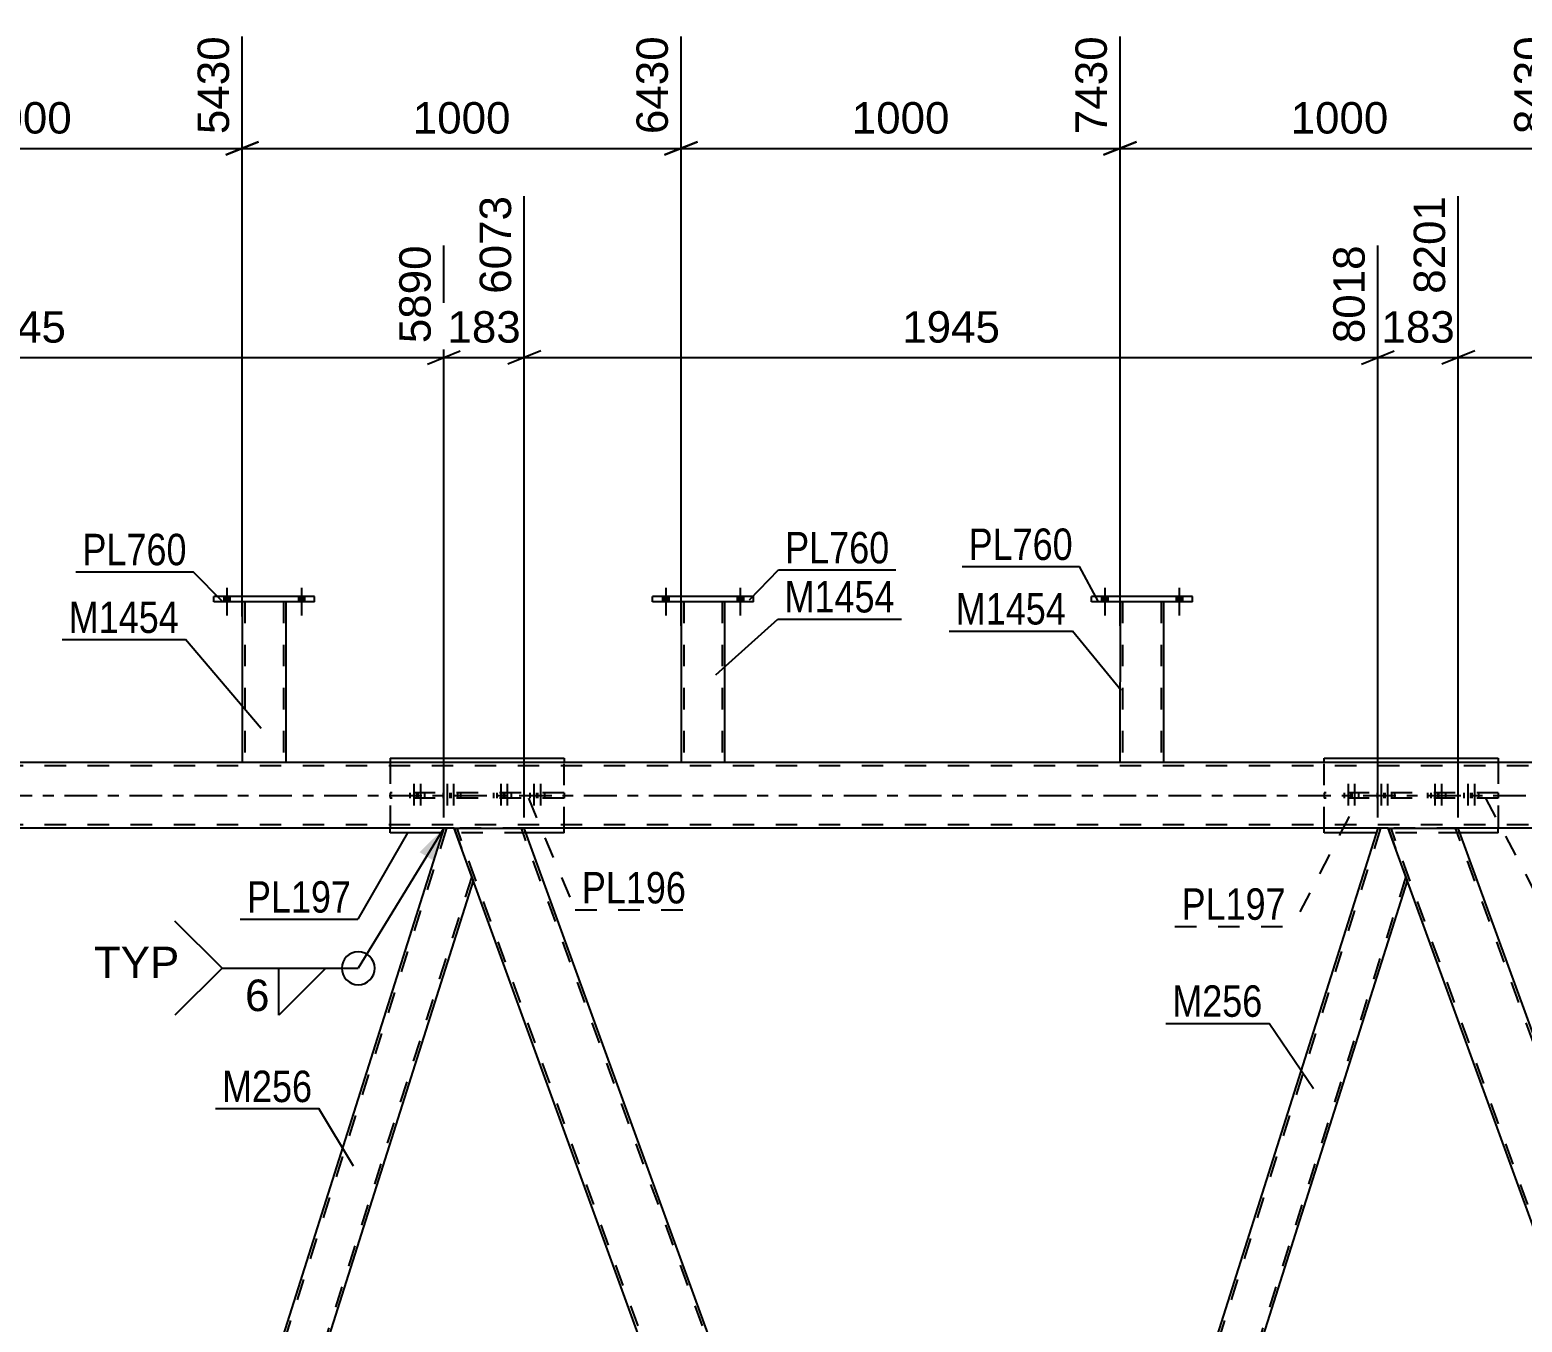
# Model space of a CAD drawing. Header units: millimetres. Extents: x -54 to 787, y -402 to 192.
# Drawn here: x 194.6 to 330.7, y -48 to 69.7 of the extents above; entities that cross this region are included whole.
import ezdxf

# ---------------------------------------------------------------- set-up
doc = ezdxf.new("R2010")
doc.units = ezdxf.units.MM
doc.linetypes.add('DXK_LINE_DOT2', pattern=[3.9198, 1.9599, -1.9599])
doc.linetypes.add('DXK_LINE_DOT3', pattern=[5.9187, 2.979, -0.9799, 0.9799, -0.9799])
doc.styles.add('Arial', font='ARIAL.TTF', dxfattribs={"height": 0.2})
doc.styles.add('Arial Narrow', font='ARIALN.TTF', dxfattribs={"height": 0.2})

# ---------------------------------------------------------------- blocks, each defined once
blk = doc.blocks.new('Part-122573057-3175 - 2998')
at = {"color": 2, "linetype": 'Continuous'}
for p, q in [((211.39, 17.64), (211.39, 18.12)), ((220.59, 18.12), (211.39, 18.12)), ((220.59, 17.64), (220.59, 18.12)), ((220.59, 17.64), (211.39, 17.64))]:
    blk.add_line(p, q, dxfattribs=at)
blk = doc.blocks.new('Part-122573057-3088 - 2998')
at = {"color": 2, "linetype": 'Continuous'}
for p, q in [((294, 17.64), (293.99, 3)), ((297.99, 3), (298, 17.64))]:
    blk.add_line(p, q, dxfattribs=at)
at = {"color": 7, "linetype": 'DXK_LINE_DOT2'}
for p, q in [((298, 17.64), (294, 17.64)), ((294.24, 17.64), (294.23, 3)), ((297.76, 17.64), (297.75, 3)), ((297.99, 3), (293.99, 3)), ((297.99, 3), (297.99, 3)), ((297.99, 3), (297.99, 3))]:
    blk.add_line(p, q, dxfattribs=at)
blk = doc.blocks.new('Part-122573057-3537 - 2998')
at = {"color": 2, "linetype": 'Continuous'}
for p, q in [((361.76, -122), (318.45, -3)), ((318.45, -3), (324.83, -3)), ((368.15, -122), (324.83, -3))]:
    blk.add_line(p, q, dxfattribs=at)
at = {"color": 7, "linetype": 'DXK_LINE_DOT2'}
for p, q in [((362.02, -122), (318.7, -3)), ((367.89, -122), (324.58, -3))]:
    blk.add_line(p, q, dxfattribs=at)
blk = doc.blocks.new('Part-122573057-3105 - 2998')
at = {"color": 2, "linetype": 'Continuous'}
for p, q in [((676.08, 3), (32.07, 3)), ((233.32, -3), (154.57, -3)), ((318.45, -3), (239.7, -3)), ((403.56, -3), (324.83, -3))]:
    blk.add_line(p, q, dxfattribs=at)
at = {"color": 7, "linetype": 'DXK_LINE_DOT2'}
for p, q in [((680.08, 2.68), (32.07, 2.68)), ((680.08, -2.68), (32.07, -2.68)), ((239.7, -3), (233.32, -3)), ((324.83, -3), (318.45, -3))]:
    blk.add_line(p, q, dxfattribs=at)
at = {"color": 7, "linetype": 'DXK_LINE_DOT3'}
blk.add_line((32.07, 0), (690.08, 0), dxfattribs=at)
blk = doc.blocks.new('Part-122573057-3078 - 2998')
at = {"color": 2, "linetype": 'Continuous'}
for p, q in [((253.99, 17.64), (253.99, 3)), ((257.99, 3), (257.99, 17.64))]:
    blk.add_line(p, q, dxfattribs=at)
at = {"color": 7, "linetype": 'DXK_LINE_DOT2'}
for p, q in [((257.99, 17.64), (253.99, 17.64)), ((254.23, 17.64), (254.23, 3)), ((257.75, 17.64), (257.75, 3)), ((257.99, 3), (253.99, 3)), ((257.99, 3), (257.99, 3)), ((257.99, 3), (257.99, 3))]:
    blk.add_line(p, q, dxfattribs=at)
blk = doc.blocks.new('Part-122573057-3083 - 2998')
at = {"color": 2, "linetype": 'Continuous'}
for p, q in [((251.39, 17.64), (251.39, 18.12)), ((260.59, 18.12), (251.39, 18.12)), ((260.59, 17.64), (260.59, 18.12)), ((260.59, 17.64), (251.39, 17.64))]:
    blk.add_line(p, q, dxfattribs=at)
blk = doc.blocks.new('Part-122573057-3093 - 2998')
at = {"color": 2, "linetype": 'Continuous'}
for p, q in [((291.4, 17.64), (291.4, 18.12)), ((300.6, 18.12), (291.4, 18.12)), ((300.6, 17.64), (300.6, 18.12)), ((300.6, 17.64), (291.4, 17.64))]:
    blk.add_line(p, q, dxfattribs=at)
blk = doc.blocks.new('Bolt-122573057-3485 - 2998')
at = {"color": 1, "linetype": 'DXK_LINE_DOT2'}
for p, q in [((322.32, 0.24), (322.32, -0.24)), ((322.68, 1.04), (322.68, -1.96)), ((322.93, 0.24), (322.93, -0.24)), ((323.04, 0.24), (323.04, -0.24)), ((323.29, 1.04), (323.29, -1.96)), ((323.65, 0.24), (323.65, -0.24)), ((325.34, 0.24), (325.34, -0.24)), ((325.7, 1.04), (325.7, -1.96)), ((325.94, 0.24), (325.94, -0.24)), ((326.06, 0.24), (326.06, -0.24)), ((326.3, 1.04), (326.3, -1.96)), ((326.66, 0.24), (326.66, -0.24))]:
    blk.add_line(p, q, dxfattribs=at)
blk = doc.blocks.new('Bolt-122573057-3095 - 2998')
at = {"linetype": 'Continuous'}
for points in [[(252.31, 17.64), (252.87, 17.64), (252.87, 18.12), (252.31, 18.12)], [(252.31, 17.64), (252.87, 17.64), (252.87, 18.12), (252.31, 18.12)], [(259.11, 17.64), (259.67, 17.64), (259.67, 18.12), (259.11, 18.12)], [(259.11, 17.64), (259.67, 17.64), (259.67, 18.12), (259.11, 18.12)]]:
    blk.add_hatch(color=1, dxfattribs=at).paths.add_polyline_path(points)
at = {"color": 1, "linetype": 'Continuous'}
for p, q in [((252.31, 18.12), (252.31, 17.64)), ((252.31, 18.12), (252.31, 17.64)), ((252.59, 18.92), (252.59, 16.4)), ((252.59, 18.92), (252.59, 16.4)), ((252.87, 18.12), (252.87, 17.64)), ((252.87, 18.12), (252.87, 17.64)), ((259.11, 18.12), (259.11, 17.64)), ((259.11, 18.12), (259.11, 17.64)), ((259.39, 18.92), (259.39, 16.4)), ((259.39, 18.92), (259.39, 16.4)), ((259.67, 18.12), (259.67, 17.64)), ((259.67, 18.12), (259.67, 17.64))]:
    blk.add_line(p, q, dxfattribs=at)
blk = doc.blocks.new('Part-122573057-3364 - 2998')
at = {"color": 2, "linetype": 'Continuous'}
for p, q in [((227.48, 3.4), (227.48, 3)), ((227.48, 3.4), (243.33, 3.4)), ((243.33, 3.4), (243.33, 3)), ((227.48, -3.4), (227.48, -3)), ((232.24, -3.4), (227.48, -3.4)), ((243.33, -3.4), (239.85, -3.4)), ((243.33, -3.4), (243.33, -3))]:
    blk.add_line(p, q, dxfattribs=at)
at = {"color": 7, "linetype": 'DXK_LINE_DOT2'}
for p, q in [((227.48, 3), (227.48, -3)), ((243.33, -3), (243.33, 3)), ((239.85, -3.4), (232.24, -3.4))]:
    blk.add_line(p, q, dxfattribs=at)
blk = doc.blocks.new('Part-122573057-3374 - 2998')
at = {"color": 2, "linetype": 'Continuous'}
for p, q in [((312.61, 3), (312.61, 3.4)), ((312.61, 3.4), (328.47, 3.4)), ((328.47, 3.4), (328.47, 3)), ((312.61, -3.4), (312.61, -3)), ((317.37, -3.4), (312.61, -3.4)), ((328.47, -3.4), (324.98, -3.4)), ((328.47, -3.4), (328.47, -3))]:
    blk.add_line(p, q, dxfattribs=at)
at = {"color": 7, "linetype": 'DXK_LINE_DOT2'}
for p, q in [((312.61, -3), (312.61, 3)), ((328.47, 3), (328.47, -3)), ((324.98, -3.4), (317.37, -3.4))]:
    blk.add_line(p, q, dxfattribs=at)
blk = doc.blocks.new('Part-122573057-3369 - 2998')
at = {"color": 7, "linetype": 'DXK_LINE_DOT2'}
for p, q in [((328.47, 0.24), (312.61, 0.24)), ((312.61, 0.24), (312.61, -0.24)), ((319.02, 0.24), (319.02, -0.24)), ((322.06, -0.24), (322.06, 0.24)), ((328.47, 0.24), (328.47, -0.24)), ((328.47, -0.24), (312.61, -0.24))]:
    blk.add_line(p, q, dxfattribs=at)
blk = doc.blocks.new('Part-122573057-3383 - 2998')
at = {"color": 7, "linetype": 'DXK_LINE_DOT2'}
for p, q in [((243.33, 0.24), (227.48, 0.24)), ((227.48, 0.24), (227.48, -0.24)), ((233.89, 0.24), (233.89, -0.24)), ((236.92, -0.24), (236.92, 0.24)), ((243.33, 0.24), (243.33, -0.24)), ((243.33, -0.24), (227.48, -0.24))]:
    blk.add_line(p, q, dxfattribs=at)
blk = doc.blocks.new('Part-122573057-3422 - 2998')
at = {"color": 2, "linetype": 'Continuous'}
for p, q in [((317.5, -3), (281.28, -117.23)), ((320.18, -7.77), (283.96, -122))]:
    blk.add_line(p, q, dxfattribs=at)
at = {"color": 7, "linetype": 'DXK_LINE_DOT2'}
for p, q in [((317.75, -3), (281.41, -117.6)), ((318.45, -3), (317.5, -3)), ((318.45, -3), (320.18, -7.77)), ((320.05, -7.4), (283.71, -122))]:
    blk.add_line(p, q, dxfattribs=at)
blk = doc.blocks.new('Bolt-122573057-3458 - 2998')
at = {"color": 1, "linetype": 'DXK_LINE_DOT2'}
for p, q in [((237.19, 0.24), (237.19, -0.24)), ((237.55, 1.04), (237.55, -1.96)), ((237.79, 0.24), (237.79, -0.24)), ((237.91, 0.24), (237.91, -0.24)), ((238.15, 1.04), (238.15, -1.96)), ((238.51, 0.24), (238.51, -0.24)), ((240.2, 0.24), (240.2, -0.24)), ((240.56, 1.04), (240.56, -1.96)), ((240.81, 0.24), (240.81, -0.24)), ((240.92, 0.24), (240.92, -0.24)), ((241.17, 1.04), (241.17, -1.96)), ((241.53, 0.24), (241.53, -0.24))]:
    blk.add_line(p, q, dxfattribs=at)
blk = doc.blocks.new('Bolt-122573057-3459 - 2998')
at = {"linetype": 'Continuous'}
for points in [[(292.32, 17.64), (292.88, 17.64), (292.88, 18.12), (292.32, 18.12)], [(292.32, 17.64), (292.88, 17.64), (292.88, 18.12), (292.32, 18.12)], [(299.12, 17.64), (299.68, 17.64), (299.68, 18.12), (299.12, 18.12)], [(299.12, 17.64), (299.68, 17.64), (299.68, 18.12), (299.12, 18.12)]]:
    blk.add_hatch(color=1, dxfattribs=at).paths.add_polyline_path(points)
at = {"color": 1, "linetype": 'Continuous'}
for p, q in [((292.32, 18.12), (292.32, 17.64)), ((292.32, 18.12), (292.32, 17.64)), ((292.6, 18.92), (292.6, 16.4)), ((292.6, 18.92), (292.6, 16.4)), ((292.88, 18.12), (292.88, 17.64)), ((292.88, 18.12), (292.88, 17.64)), ((299.12, 18.12), (299.12, 17.64)), ((299.12, 18.12), (299.12, 17.64)), ((299.4, 18.92), (299.4, 16.4)), ((299.4, 18.92), (299.4, 16.4)), ((299.68, 18.12), (299.68, 17.64)), ((299.68, 18.12), (299.68, 17.64))]:
    blk.add_line(p, q, dxfattribs=at)
blk = doc.blocks.new('Bolt-122573057-3460 - 2998')
at = {"color": 1, "linetype": 'DXK_LINE_DOT2'}
for p, q in [((314.42, 0.24), (314.42, -0.24)), ((314.78, 1.04), (314.78, -1.96)), ((315.02, 0.24), (315.02, -0.24)), ((315.14, 0.24), (315.14, -0.24)), ((315.38, 1.04), (315.38, -1.96)), ((315.74, 0.24), (315.74, -0.24)), ((317.43, 0.24), (317.43, -0.24)), ((317.79, 1.04), (317.79, -1.96)), ((318.03, 0.24), (318.03, -0.24)), ((318.15, 0.24), (318.15, -0.24)), ((318.39, 1.04), (318.39, -1.96)), ((318.75, 0.24), (318.75, -0.24))]:
    blk.add_line(p, q, dxfattribs=at)
blk = doc.blocks.new('Part-122573057-3532 - 2998')
at = {"color": 2, "linetype": 'Continuous'}
for p, q in [((276.63, -122), (233.32, -3)), ((233.32, -3), (239.7, -3)), ((283.01, -122), (239.7, -3))]:
    blk.add_line(p, q, dxfattribs=at)
at = {"color": 7, "linetype": 'DXK_LINE_DOT2'}
for p, q in [((276.88, -122), (233.57, -3)), ((282.76, -122), (239.44, -3))]:
    blk.add_line(p, q, dxfattribs=at)
blk = doc.blocks.new('Part-122573057-3578 - 2998')
at = {"color": 2, "linetype": 'Continuous'}
for p, q in [((232.37, -3), (196.14, -117.23)), ((235.05, -7.77), (198.83, -122))]:
    blk.add_line(p, q, dxfattribs=at)
at = {"color": 7, "linetype": 'DXK_LINE_DOT2'}
for p, q in [((232.62, -3), (196.28, -117.6)), ((233.32, -3), (232.37, -3)), ((233.32, -3), (235.05, -7.77)), ((234.92, -7.4), (198.58, -122))]:
    blk.add_line(p, q, dxfattribs=at)
blk = doc.blocks.new('Bolt-122573057-3623 - 2998')
at = {"linetype": 'Continuous'}
for points in [[(212.31, 17.64), (212.87, 17.64), (212.87, 18.12), (212.31, 18.12)], [(212.31, 17.64), (212.87, 17.64), (212.87, 18.12), (212.31, 18.12)], [(219.11, 17.64), (219.67, 17.64), (219.67, 18.12), (219.11, 18.12)], [(219.11, 17.64), (219.67, 17.64), (219.67, 18.12), (219.11, 18.12)]]:
    blk.add_hatch(color=1, dxfattribs=at).paths.add_polyline_path(points)
at = {"color": 1, "linetype": 'Continuous'}
for p, q in [((212.31, 18.12), (212.31, 17.64)), ((212.31, 18.12), (212.31, 17.64)), ((212.59, 18.92), (212.59, 16.4)), ((212.59, 18.92), (212.59, 16.4)), ((212.87, 18.12), (212.87, 17.64)), ((212.87, 18.12), (212.87, 17.64)), ((219.11, 18.12), (219.11, 17.64)), ((219.11, 18.12), (219.11, 17.64)), ((219.39, 18.92), (219.39, 16.4)), ((219.39, 18.92), (219.39, 16.4)), ((219.67, 18.12), (219.67, 17.64)), ((219.67, 18.12), (219.67, 17.64))]:
    blk.add_line(p, q, dxfattribs=at)
blk = doc.blocks.new('Bolt-122573057-3624 - 2998')
at = {"color": 1, "linetype": 'DXK_LINE_DOT2'}
for p, q in [((229.28, 0.24), (229.28, -0.24)), ((229.64, 1.04), (229.64, -1.96)), ((229.88, 0.24), (229.88, -0.24)), ((230, 0.24), (230, -0.24)), ((230.24, 1.04), (230.24, -1.96)), ((230.6, 0.24), (230.6, -0.24)), ((232.3, 0.24), (232.3, -0.24)), ((232.66, 1.04), (232.66, -1.96)), ((232.9, 0.24), (232.9, -0.24)), ((233.02, 0.24), (233.02, -0.24)), ((233.26, 1.04), (233.26, -1.96)), ((233.62, 0.24), (233.62, -0.24))]:
    blk.add_line(p, q, dxfattribs=at)
blk = doc.blocks.new('Part-122573057-3669 - 2998')
at = {"color": 2, "linetype": 'Continuous'}
for p, q in [((213.99, 17.64), (213.99, 3)), ((217.99, 3), (217.99, 17.64))]:
    blk.add_line(p, q, dxfattribs=at)
at = {"color": 7, "linetype": 'DXK_LINE_DOT2'}
for p, q in [((217.99, 17.64), (213.99, 17.64)), ((214.23, 17.64), (214.23, 3)), ((217.75, 17.64), (217.75, 3)), ((217.99, 3), (213.99, 3)), ((217.99, 3), (217.99, 3)), ((217.99, 3), (217.99, 3))]:
    blk.add_line(p, q, dxfattribs=at)
blk = doc.blocks.new('StraightDimension-122573057-4529 - 2998')
at = {"color": 7, "linetype": 'Continuous'}
for p, q in [((154.57, -2), (154.57, 54.59)), ((232.37, -2), (232.37, 50.09)), ((156.07, 40.5), (153.07, 39.3)), ((154.57, 39.9), (232.37, 39.9)), ((230.87, 39.3), (233.87, 40.5))]:
    blk.add_line(p, q, dxfattribs=at)
at = {"color": 0}
blk.add_wipeout([(198.51, 40.65), (198.51, 44.85), (188.42, 44.85), (188.42, 40.65)], dxfattribs=at)
at = {"color": 3, "style": 'Arial'}
blk.add_text('1945', height=2.865, dxfattribs=at).set_placement((189.02, 41.25))
at = {"color": 0, "linetype": 'Continuous'}
blk.add_wipeout([(231.77, 50.69), (227.57, 50.69), (227.57, 40.6), (231.77, 40.6)], dxfattribs=at)
at = {"color": 3, "linetype": 'Continuous', "style": 'Arial'}
blk.add_text('5890', height=2.865, rotation=90.0002, dxfattribs=at).set_placement((231.17, 41.2))
blk = doc.blocks.new('StraightDimension-122573057-8309 - 2998')
at = {"color": 7, "linetype": 'Continuous'}
for p, q in [((253.99, 15.44), (253.99, 69.15)), ((294, 15.44), (294, 69.15)), ((255.49, 59.55), (252.49, 58.35)), ((253.99, 58.95), (294, 58.95)), ((292.5, 58.35), (295.5, 59.55))]:
    blk.add_line(p, q, dxfattribs=at)
at = {"color": 0}
blk.add_wipeout([(279.04, 59.7), (279.04, 63.9), (268.95, 63.9), (268.95, 59.7)], dxfattribs=at)
at = {"color": 3, "style": 'Arial'}
blk.add_text('1000', height=2.865, dxfattribs=at).set_placement((269.55, 60.3))
at = {"color": 0, "linetype": 'Continuous'}
blk.add_wipeout([(293.4, 69.75), (289.2, 69.75), (289.2, 59.65), (293.4, 59.65)], dxfattribs=at)
at = {"color": 3, "linetype": 'Continuous', "style": 'Arial'}
blk.add_text('7430', height=2.865, rotation=90.0002, dxfattribs=at).set_placement((292.8, 60.25))
blk = doc.blocks.new('StraightDimension-122573057-8310 - 2998')
at = {"color": 7, "linetype": 'Continuous'}
for p, q in [((213.99, 16.31), (213.99, 69.15)), ((253.99, 15.44), (253.99, 69.15)), ((215.49, 59.55), (212.49, 58.35)), ((213.99, 58.95), (253.99, 58.95)), ((252.49, 58.35), (255.49, 59.55))]:
    blk.add_line(p, q, dxfattribs=at)
at = {"color": 0}
blk.add_wipeout([(239.04, 59.7), (239.04, 63.9), (228.94, 63.9), (228.94, 59.7)], dxfattribs=at)
at = {"color": 3, "style": 'Arial'}
blk.add_text('1000', height=2.865, dxfattribs=at).set_placement((229.54, 60.3))
at = {"color": 0, "linetype": 'Continuous'}
blk.add_wipeout([(253.39, 69.75), (249.19, 69.75), (249.19, 59.65), (253.39, 59.65)], dxfattribs=at)
at = {"color": 3, "linetype": 'Continuous', "style": 'Arial'}
blk.add_text('6430', height=2.865, rotation=90.0002, dxfattribs=at).set_placement((252.79, 60.25))
blk = doc.blocks.new('StraightDimension-122573057-4586 - 2998')
at = {"color": 7, "linetype": 'Continuous'}
for p, q in [((324.83, -2), (324.83, 54.59)), ((317.5, -2), (317.5, 50.09)), ((316, 39.3), (319, 40.5)), ((317.5, 39.9), (324.83, 39.9)), ((326.33, 40.5), (323.33, 39.3))]:
    blk.add_line(p, q, dxfattribs=at)
at = {"color": 0}
blk.add_wipeout([(325.1, 40.65), (325.1, 44.85), (317.23, 44.85), (317.23, 40.65)], dxfattribs=at)
at = {"color": 3, "style": 'Arial'}
blk.add_text('183', height=2.865, dxfattribs=at).set_placement((317.83, 41.25))
at = {"color": 0, "linetype": 'Continuous'}
blk.add_wipeout([(324.23, 55.19), (320.03, 55.19), (320.03, 45.1), (324.23, 45.1)], dxfattribs=at)
at = {"color": 3, "linetype": 'Continuous', "style": 'Arial'}
blk.add_text('8201', height=2.865, rotation=90.0002, dxfattribs=at).set_placement((323.63, 45.7))
blk = doc.blocks.new('StraightDimension-122573057-8311 - 2998')
at = {"color": 7, "linetype": 'Continuous'}
for p, q in [((174, 17.62), (174, 69.15)), ((213.99, 16.31), (213.99, 69.15)), ((175.5, 59.55), (172.5, 58.35)), ((174, 58.95), (213.99, 58.95)), ((212.49, 58.35), (215.49, 59.55))]:
    blk.add_line(p, q, dxfattribs=at)
at = {"color": 0}
blk.add_wipeout([(199.04, 59.7), (199.04, 63.9), (188.95, 63.9), (188.95, 59.7)], dxfattribs=at)
at = {"color": 3, "style": 'Arial'}
blk.add_text('1000', height=2.865, dxfattribs=at).set_placement((189.55, 60.3))
at = {"color": 0, "linetype": 'Continuous'}
blk.add_wipeout([(213.39, 69.75), (209.19, 69.75), (209.19, 59.65), (213.39, 59.65)], dxfattribs=at)
at = {"color": 3, "linetype": 'Continuous', "style": 'Arial'}
blk.add_text('5430', height=2.865, rotation=90.0002, dxfattribs=at).set_placement((212.79, 60.25))
blk = doc.blocks.new('StraightDimension-122573057-4548 - 2998')
at = {"color": 7, "linetype": 'Continuous'}
for p, q in [((239.7, -2), (239.7, 54.59)), ((232.37, -2), (232.37, 50.09)), ((230.87, 39.3), (233.87, 40.5)), ((232.37, 39.9), (239.7, 39.9)), ((241.2, 40.5), (238.2, 39.3))]:
    blk.add_line(p, q, dxfattribs=at)
at = {"color": 0}
blk.add_wipeout([(239.97, 40.65), (239.97, 44.85), (232.1, 44.85), (232.1, 40.65)], dxfattribs=at)
at = {"color": 3, "style": 'Arial'}
blk.add_text('183', height=2.865, dxfattribs=at).set_placement((232.7, 41.25))
at = {"color": 0, "linetype": 'Continuous'}
blk.add_wipeout([(239.1, 55.19), (234.9, 55.19), (234.9, 45.1), (239.1, 45.1)], dxfattribs=at)
at = {"color": 3, "linetype": 'Continuous', "style": 'Arial'}
blk.add_text('6073', height=2.865, rotation=90.0002, dxfattribs=at).set_placement((238.5, 45.7))
blk = doc.blocks.new('StraightDimension-122573057-4567 - 2998')
at = {"color": 7, "linetype": 'Continuous'}
for p, q in [((239.7, -2), (239.7, 54.59)), ((317.5, -2), (317.5, 50.09)), ((241.2, 40.5), (238.2, 39.3)), ((239.7, 39.9), (317.5, 39.9)), ((316, 39.3), (319, 40.5))]:
    blk.add_line(p, q, dxfattribs=at)
at = {"color": 0}
blk.add_wipeout([(283.65, 40.65), (283.65, 44.85), (273.55, 44.85), (273.55, 40.65)], dxfattribs=at)
at = {"color": 3, "style": 'Arial'}
blk.add_text('1945', height=2.865, dxfattribs=at).set_placement((274.15, 41.25))
at = {"color": 0, "linetype": 'Continuous'}
blk.add_wipeout([(316.9, 50.69), (312.7, 50.69), (312.7, 40.6), (316.9, 40.6)], dxfattribs=at)
at = {"color": 3, "linetype": 'Continuous', "style": 'Arial'}
blk.add_text('8018', height=2.865, rotation=90.0002, dxfattribs=at).set_placement((316.3, 41.2))
blk = doc.blocks.new('StraightDimension-122573057-4605 - 2998')
at = {"color": 7, "linetype": 'Continuous'}
for p, q in [((324.83, -2), (324.83, 54.59)), ((402.63, -2), (402.63, 52.32)), ((326.33, 40.5), (323.33, 39.3)), ((324.83, 39.9), (402.63, 39.9)), ((401.13, 39.3), (404.13, 40.5))]:
    blk.add_line(p, q, dxfattribs=at)
at = {"color": 0}
blk.add_wipeout([(368.78, 40.65), (368.78, 44.85), (358.69, 44.85), (358.69, 40.65)], dxfattribs=at)
at = {"color": 3, "style": 'Arial'}
blk.add_text('1945', height=2.865, dxfattribs=at).set_placement((359.29, 41.25))
at = {"color": 0, "linetype": 'Continuous'}
blk.add_wipeout([(402.03, 52.92), (397.83, 52.92), (397.83, 40.6), (402.03, 40.6)], dxfattribs=at)
at = {"color": 3, "linetype": 'Continuous', "style": 'Arial'}
blk.add_text('10146', height=2.865, rotation=90.0002, dxfattribs=at).set_placement((401.43, 41.2))
blk = doc.blocks.new('StraightDimension-122573057-8308 - 2998')
at = {"color": 7, "linetype": 'Continuous'}
for p, q in [((294, 15.44), (294, 69.15)), ((333.99, 15.44), (333.99, 69.15)), ((295.5, 59.55), (292.5, 58.35)), ((294, 58.95), (333.99, 58.95)), ((332.49, 58.35), (335.49, 59.55))]:
    blk.add_line(p, q, dxfattribs=at)
at = {"color": 0}
blk.add_wipeout([(319.04, 59.7), (319.04, 63.9), (308.95, 63.9), (308.95, 59.7)], dxfattribs=at)
at = {"color": 3, "style": 'Arial'}
blk.add_text('1000', height=2.865, dxfattribs=at).set_placement((309.55, 60.3))
at = {"color": 0, "linetype": 'Continuous'}
blk.add_wipeout([(333.39, 69.75), (329.19, 69.75), (329.19, 59.65), (333.39, 59.65)], dxfattribs=at)
at = {"color": 3, "linetype": 'Continuous', "style": 'Arial'}
blk.add_text('8430', height=2.865, rotation=90.0002, dxfattribs=at).set_placement((332.79, 60.25))
blk = doc.blocks.new('Mark-122573057-3365 - 2998')
at = {"color": 0}
blk.add_wipeout([(341.8, -8.01), (341.8, -5.01), (332.3, -5.01), (332.3, -8.01)], dxfattribs=at)
blk.add_wipeout([(341.8, -8.01), (341.8, -5.01), (332.3, -5.01), (332.3, -8.01)], dxfattribs=at)
at = {"color": 30, "linetype": 'DXK_LINE_DOT2'}
for p, q in [((327.3, -0.24), (331.7, -8.61)), ((331.7, -8.61), (342.4, -8.61))]:
    blk.add_line(p, q, dxfattribs=at)
at = {"color": 3, "style": 'Arial Narrow'}
blk.add_text('PL196', height=2.863, dxfattribs=at).set_placement((332.3, -8.01))
blk = doc.blocks.new('Mark-122573057-3089 - 2998')
at = {"color": 0}
blk.add_wipeout([(289.71, 21.45), (289.71, 24.45), (280.2, 24.45), (280.2, 21.45)], dxfattribs=at)
blk.add_wipeout([(289.71, 21.45), (289.71, 24.45), (280.2, 24.45), (280.2, 21.45)], dxfattribs=at)
at = {"color": 30, "linetype": 'Continuous'}
for p in [(279.6, 20.85), (292.05, 17.64)]:
    blk.add_line(p, (290.31, 20.85), dxfattribs=at)
at = {"color": 3, "style": 'Arial Narrow'}
blk.add_text('PL760', height=2.863, dxfattribs=at).set_placement((280.2, 21.45))
blk = doc.blocks.new('WeldMark-122573057-4975 - 2998')
at = {"linetype": 'Continuous'}
blk.add_hatch(color=30, dxfattribs=at).paths.add_polyline_path([(230.16, -5.17), (232.37, -3), (231.44, -5.95)])
at = {"color": 30, "linetype": 'Continuous'}
for p in [(232.37, -3), (212.15, -15.75)]:
    blk.add_line(p, (224.57, -15.75), dxfattribs=at)
at = {"color": 3, "linetype": 'Continuous'}
for p, q in [((212.15, -15.75), (207.86, -11.46)), ((212.15, -15.75), (207.86, -20.03)), ((217.33, -15.75), (221.61, -15.75))]:
    blk.add_line(p, q, dxfattribs=at)
for start, end in [(90, 270), (270, 90)]:
    blk.add_arc((224.57, -15.75), 1.5, start, end, dxfattribs=at)
at = {"color": 0}
blk.add_wipeout([(216.67, -19.85), (216.67, -16.45), (214.05, -16.45), (214.05, -19.85)], dxfattribs=at)
at = {"color": 3, "linetype": 'Continuous'}
for p, q in [((221.61, -15.75), (217.33, -20.03)), ((217.33, -20.03), (217.33, -15.75))]:
    blk.add_line(p, q, dxfattribs=at)
at = {"color": 3, "style": 'Arial'}
blk.add_text('6', height=2.87, dxfattribs=at).set_placement((214.25, -19.65))
at = {"color": 0, "linetype": 'Continuous'}
blk.add_wipeout([(208.25, -16.65), (208.25, -13.65), (200.47, -13.65), (200.47, -16.65)], dxfattribs=at)
blk.add_wipeout([(208.25, -16.65), (208.25, -13.65), (200.47, -13.65), (200.47, -16.65)], dxfattribs=at)
at = {"color": 3, "linetype": 'Continuous', "style": 'Arial'}
blk.add_text('TYP', height=2.865, dxfattribs=at).set_placement((200.47, -16.65))
blk = doc.blocks.new('Mark-122573057-3074 - 2998')
at = {"color": 0}
blk.add_wipeout([(273.47, 16.67), (273.47, 19.67), (263.42, 19.67), (263.42, 16.67)], dxfattribs=at)
blk.add_wipeout([(273.47, 16.67), (273.47, 19.67), (263.42, 19.67), (263.42, 16.67)], dxfattribs=at)
at = {"color": 30, "linetype": 'Continuous'}
for p, q in [((257.17, 10.98), (262.82, 16.07)), ((262.82, 16.07), (274.07, 16.07))]:
    blk.add_line(p, q, dxfattribs=at)
at = {"color": 3, "style": 'Arial Narrow'}
blk.add_text('M1454', height=2.863, dxfattribs=at).set_placement((263.42, 16.67))
blk = doc.blocks.new('Mark-122573057-3079 - 2998')
at = {"color": 0}
blk.add_wipeout([(272.98, 21.14), (272.98, 24.14), (263.48, 24.14), (263.48, 21.14)], dxfattribs=at)
blk.add_wipeout([(272.98, 21.14), (272.98, 24.14), (263.48, 24.14), (263.48, 21.14)], dxfattribs=at)
at = {"color": 30, "linetype": 'Continuous'}
for p, q in [((260.23, 17.82), (262.88, 20.54)), ((262.88, 20.54), (273.58, 20.54))]:
    blk.add_line(p, q, dxfattribs=at)
at = {"color": 3, "style": 'Arial Narrow'}
blk.add_text('PL760', height=2.863, dxfattribs=at).set_placement((263.48, 21.14))
blk = doc.blocks.new('Mark-122573057-3084 - 2998')
at = {"color": 0}
blk.add_wipeout([(289.08, 15.57), (289.08, 18.57), (279.03, 18.57), (279.03, 15.57)], dxfattribs=at)
blk.add_wipeout([(289.08, 15.57), (289.08, 18.57), (279.03, 18.57), (279.03, 15.57)], dxfattribs=at)
at = {"color": 30, "linetype": 'Continuous'}
for p in [(278.43, 14.97), (294.09, 9.56)]:
    blk.add_line(p, (289.68, 14.97), dxfattribs=at)
at = {"color": 3, "style": 'Arial Narrow'}
blk.add_text('M1454', height=2.863, dxfattribs=at).set_placement((279.03, 15.57))
blk = doc.blocks.new('Mark-122573057-3171 - 2998')
at = {"color": 0}
blk.add_wipeout([(208.93, 20.97), (208.93, 23.97), (199.43, 23.97), (199.43, 20.97)], dxfattribs=at)
blk.add_wipeout([(208.93, 20.97), (208.93, 23.97), (199.43, 23.97), (199.43, 20.97)], dxfattribs=at)
at = {"color": 30, "linetype": 'Continuous'}
for p in [(198.83, 20.37), (212.22, 17.64)]:
    blk.add_line(p, (209.53, 20.37), dxfattribs=at)
at = {"color": 3, "style": 'Arial Narrow'}
blk.add_text('PL760', height=2.863, dxfattribs=at).set_placement((199.43, 20.97))
blk = doc.blocks.new('Mark-122573057-3360 - 2998')
at = {"color": 0}
blk.add_wipeout([(223.93, -10.68), (223.93, -7.68), (214.42, -7.68), (214.42, -10.68)], dxfattribs=at)
blk.add_wipeout([(223.93, -10.68), (223.93, -7.68), (214.42, -7.68), (214.42, -10.68)], dxfattribs=at)
at = {"color": 30, "linetype": 'Continuous'}
for p in [(229.07, -3.4), (213.82, -11.28)]:
    blk.add_line(p, (224.53, -11.28), dxfattribs=at)
at = {"color": 3, "style": 'Arial Narrow'}
blk.add_text('PL197', height=2.863, dxfattribs=at).set_placement((214.42, -10.68))
blk = doc.blocks.new('Mark-122573057-3370 - 2998')
at = {"color": 0}
blk.add_wipeout([(309.11, -11.33), (309.11, -8.33), (299.61, -8.33), (299.61, -11.33)], dxfattribs=at)
blk.add_wipeout([(309.11, -11.33), (309.11, -8.33), (299.61, -8.33), (299.61, -11.33)], dxfattribs=at)
at = {"color": 30, "linetype": 'DXK_LINE_DOT2'}
for p in [(314.88, -1.91), (299.01, -11.93)]:
    blk.add_line(p, (309.71, -11.93), dxfattribs=at)
at = {"color": 3, "style": 'Arial Narrow'}
blk.add_text('PL197', height=2.863, dxfattribs=at).set_placement((299.61, -11.33))
blk = doc.blocks.new('Mark-122573057-3379 - 2998')
at = {"color": 0}
blk.add_wipeout([(254.45, -9.84), (254.45, -6.84), (244.95, -6.84), (244.95, -9.84)], dxfattribs=at)
blk.add_wipeout([(254.45, -9.84), (254.45, -6.84), (244.95, -6.84), (244.95, -9.84)], dxfattribs=at)
at = {"color": 30, "linetype": 'DXK_LINE_DOT2'}
for p, q in [((240.07, -0.24), (244.35, -10.44)), ((244.35, -10.44), (255.05, -10.44))]:
    blk.add_line(p, q, dxfattribs=at)
at = {"color": 3, "style": 'Arial Narrow'}
blk.add_text('PL196', height=2.863, dxfattribs=at).set_placement((244.95, -9.84))
blk = doc.blocks.new('Mark-122573057-3418 - 2998')
at = {"color": 0}
blk.add_wipeout([(306.99, -20.17), (306.99, -17.17), (298.76, -17.17), (298.76, -20.17)], dxfattribs=at)
blk.add_wipeout([(306.99, -20.17), (306.99, -17.17), (298.76, -17.17), (298.76, -20.17)], dxfattribs=at)
at = {"color": 30, "linetype": 'Continuous'}
for p in [(298.16, -20.77), (311.62, -26.72)]:
    blk.add_line(p, (307.59, -20.77), dxfattribs=at)
at = {"color": 3, "style": 'Arial Narrow'}
blk.add_text('M256', height=2.863, dxfattribs=at).set_placement((298.76, -20.17))
blk = doc.blocks.new('Mark-122573057-3574 - 2998')
at = {"color": 0}
blk.add_wipeout([(220.38, -27.94), (220.38, -24.94), (212.15, -24.94), (212.15, -27.94)], dxfattribs=at)
blk.add_wipeout([(220.38, -27.94), (220.38, -24.94), (212.15, -24.94), (212.15, -27.94)], dxfattribs=at)
at = {"color": 30, "linetype": 'Continuous'}
for p in [(211.55, -28.54), (224.13, -33.78)]:
    blk.add_line(p, (220.98, -28.54), dxfattribs=at)
at = {"color": 3, "style": 'Arial Narrow'}
blk.add_text('M256', height=2.863, dxfattribs=at).set_placement((212.15, -27.94))
blk = doc.blocks.new('Mark-122573057-3665 - 2998')
at = {"color": 0}
blk.add_wipeout([(208.23, 14.8), (208.23, 17.8), (198.18, 17.8), (198.18, 14.8)], dxfattribs=at)
blk.add_wipeout([(208.23, 14.8), (208.23, 17.8), (198.18, 17.8), (198.18, 14.8)], dxfattribs=at)
at = {"color": 30, "linetype": 'Continuous'}
for p in [(197.58, 14.2), (215.72, 6.09)]:
    blk.add_line(p, (208.83, 14.2), dxfattribs=at)
at = {"color": 3, "style": 'Arial Narrow'}
blk.add_text('M1454', height=2.863, dxfattribs=at).set_placement((198.18, 14.8))

msp = doc.modelspace()

# ---------------------------------------------------------------- block references
for name in ['Part-122573057-3175 - 2998', 'Bolt-122573057-3623 - 2998', 'Part-122573057-3083 - 2998', 'Bolt-122573057-3095 - 2998', 'Part-122573057-3093 - 2998', 'Bolt-122573057-3459 - 2998', 'Part-122573057-3669 - 2998', 'Part-122573057-3078 - 2998', 'Part-122573057-3088 - 2998', 'Part-122573057-3105 - 2998', 'Part-122573057-3364 - 2998', 'Part-122573057-3374 - 2998', 'Part-122573057-3383 - 2998', 'Bolt-122573057-3624 - 2998', 'Bolt-122573057-3458 - 2998', 'Part-122573057-3369 - 2998', 'Bolt-122573057-3460 - 2998', 'Bolt-122573057-3485 - 2998', 'Part-122573057-3578 - 2998', 'Part-122573057-3532 - 2998', 'Part-122573057-3422 - 2998', 'Part-122573057-3537 - 2998']:
    msp.add_blockref(name, (0, 0))

# ---------------------------------------------------------------- next in the draw order: block references
for name in ['StraightDimension-122573057-8309 - 2998', 'StraightDimension-122573057-4529 - 2998', 'StraightDimension-122573057-4586 - 2998', 'WeldMark-122573057-4975 - 2998', 'Mark-122573057-3418 - 2998', 'Mark-122573057-3574 - 2998']:
    msp.add_blockref(name, (0, 0))

# ---------------------------------------------------------------- next in the draw order: block references
for name in ['StraightDimension-122573057-8310 - 2998', 'StraightDimension-122573057-4605 - 2998', 'Mark-122573057-3360 - 2998']:
    msp.add_blockref(name, (0, 0))

# ---------------------------------------------------------------- next in the draw order: block references
for name in ['StraightDimension-122573057-8311 - 2998', 'StraightDimension-122573057-4548 - 2998', 'Mark-122573057-3365 - 2998']:
    msp.add_blockref(name, (0, 0))

# ---------------------------------------------------------------- next in the draw order: block references
for name in ['StraightDimension-122573057-4567 - 2998', 'Mark-122573057-3171 - 2998']:
    msp.add_blockref(name, (0, 0))

# ---------------------------------------------------------------- next in the draw order: block references
for name in ['StraightDimension-122573057-8308 - 2998', 'Mark-122573057-3074 - 2998', 'Mark-122573057-3665 - 2998', 'Mark-122573057-3379 - 2998', 'Mark-122573057-3370 - 2998']:
    msp.add_blockref(name, (0, 0))

# ---------------------------------------------------------------- next in the draw order: block references
for name in ['Mark-122573057-3079 - 2998', 'Mark-122573057-3089 - 2998']:
    msp.add_blockref(name, (0, 0))

# ---------------------------------------------------------------- next in the draw order: block references
msp.add_blockref('Mark-122573057-3084 - 2998', (0, 0))

doc.saveas('drawing.dxf')
